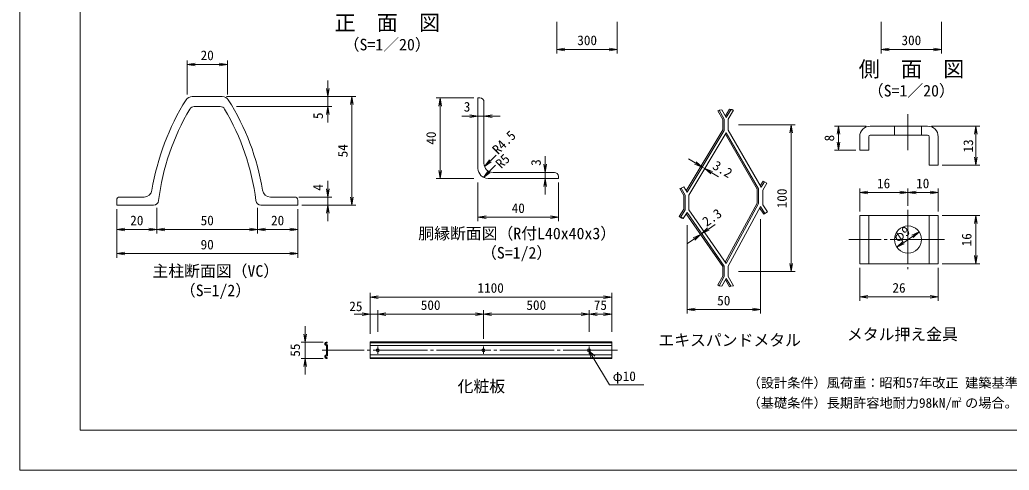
# Model space of a CAD drawing. Units: millimetres, scale not verified, with parts at other scales. Extents: x -4200 to 4200, y -2970 to 2970.
# Drawn here: x -4200 to 718, y -2970 to -729 of the extents above; entities that cross this region are included whole.
import ezdxf
from ezdxf.enums import TextEntityAlignment as Align

# ---------------------------------------------------------------- set-up
doc = ezdxf.new("R2010")
doc.units = ezdxf.units.MM
doc.header["$LTSCALE"] = 15
doc.linetypes.add('LONG_CHAIN', pattern=[21, 18, -1, 1, -1])
for name, color, linetype, lineweight in [('0-0_D-STR1', 1, 'Continuous', 9), ('0-1_D-BMK', 2, 'LONG_CHAIN', 9), ('0-2_D-STR-DIM', 7, 'Continuous', 9), ('0-5_0', 7, 'Continuous', 9), ('0-6_D-STR-TXT', 7, 'Continuous', 9), ('0-9_D-STR3', 3, 'Continuous', 9), ('0-A_D-STR2', 7, 'Continuous', 9), ('0-B_D-TTL', 2, 'Continuous', 9)]:
    doc.layers.add(name, color=color, linetype=linetype, lineweight=lineweight)
doc.layers.add('0-7_D-TTL-TXT', color=7, linetype='Continuous')
doc.styles.add('ＭＳ ゴシック', font='')
doc.styles.get('ＭＳ ゴシック').set_extended_font_data('MS Gothic')

# ---------------------------------------------------------------- blocks, each defined once
blk = doc.blocks.new('_Open')
at = {"layer": '0-5_0'}
blk.add_line((-15, 2.5), (0, 0), dxfattribs=at)
blk.add_lwpolyline([(-15, -2.5), (0, 0), (-15, 0)], dxfattribs=at)
blk = doc.blocks.new('MLeader15')
at = {"layer": '0-5_0'}
blk.add_line((-1371.9, -2374.07), (-1351.21, -2408.31), dxfattribs=at)
for points in [[(-1360.38, -2413.85), (-1371.9, -2374.07), (-1342.04, -2402.77)], [(-1351.21, -2408.31), (-1268.77, -2544.74), (-1106.02, -2544.74), (-1098.82, -2544.74)]]:
    blk.add_lwpolyline(points, dxfattribs=at)

msp = doc.modelspace()

# ---------------------------------------------------------------- linework, layer by layer
at = {"layer": '0-0_D-STR1'}
for p, q in [((-3343.55, -1110.92), (-3193.43, -1110.92)), ((-1912.79, -1118.3), (-1922.79, -1118.3)), ((-1922.79, -1468.3), (-1922.79, -1118.3)), ((-3332.91, -1160.92), (-3204.06, -1160.92)), ((-1892.79, -1138.3), (-1892.79, -1443.3)), ((-1872.79, -1518.3), (-1522.79, -1518.3)), ((-1847.79, -1488.3), (-1542.79, -1488.3)), ((-1522.79, -1518.3), (-1522.79, -1508.3)), ((-3582.74, -1610.92), (-3703.49, -1610.92)), ((-2954.24, -1610.92), (-2833.49, -1610.92)), ((-3718.49, -1650.92), (-3718.49, -1625.92)), ((-3718.49, -1650.92), (-3718.49, -1625.92)), ((-3534.95, -1650.92), (-3718.49, -1650.92)), ((-3002.03, -1650.92), (-2818.49, -1650.92)), ((-2818.49, -1650.92), (-2818.49, -1625.92))]:
    msp.add_line(p, q, dxfattribs=at)
for centre, radius, start, end in [((-2358.49, -1767.92), 1200, 147.73028, 170.85863), ((-3343.55, -1145.92), 35, 90, 147.73028), ((-3193.43, -1145.92), 35, 32.26972, 90), ((-4178.49, -1767.92), 1200, 9.14137, 32.26972), ((-1912.79, -1138.3), 20, 0, 90), ((-2358.49, -1767.92), 1160, 149.15113, 173.11764), ((-3332.91, -1185.92), 25, 90, 149.15113), ((-3204.06, -1185.92), 25, 30.84887, 90), ((-4178.49, -1767.92), 1160, 6.88236, 30.84887), ((-1872.79, -1468.3), 50, 180.00043, 270), ((-1847.79, -1443.3), 45, 180.00046, 270), ((-1542.79, -1508.3), 20, 0, 90), ((-3703.49, -1625.92), 15, 90, 180), ((-3582.74, -1570.92), 40, 270, 350.85863), ((-2954.24, -1570.92), 40, 189.14137, 270), ((-2833.49, -1625.92), 15, 0, 90), ((-3534.95, -1625.92), 25, 270, 353.11764), ((-3002.03, -1625.92), 25, 186.88236, 270)]:
    msp.add_arc(centre, radius, start, end, dxfattribs=at)
at = {"layer": '0-1_D-BMK'}
for p, q in [((214.8, -1198.28), (214.8, -1378.28)), ((214.8, -1674.83), (214.8, -1970.21)), ((396.96, -1822.52), (-79.51, -1822.52)), ((-2420.55, -2355.39), (-2420.55, -2391.39)), ((-1895.55, -2355.39), (-1895.55, -2391.39)), ((-1370.55, -2355.39), (-1370.55, -2391.39)), ((-1229.16, -2373.39), (-2696.92, -2373.39))]:
    msp.add_line(p, q, dxfattribs=at)
at = {"layer": '0-2_D-STR-DIM'}
for p, q in [((-1530.16, -739.21), (-1530.16, -896.52)), ((-1230.16, -739.21), (-1230.16, -896.52)), ((81.34, -739.21), (81.34, -896.52)), ((381.34, -739.21), (381.34, -896.52)), ((-1490.16, -876.52), (-1270.16, -876.52)), ((121.34, -876.52), (341.34, -876.52)), ((-3368.49, -1101.37), (-3368.49, -931.21)), ((-3168.49, -1101.37), (-3168.49, -931.21)), ((-3328.49, -951.21), (-3208.49, -951.21)), ((-2669.62, -1070.92), (-2669.62, -1030.92)), ((-3173.43, -1110.92), (-2529.62, -1110.92)), ((-3173.43, -1110.92), (-2649.62, -1110.92)), ((-2669.62, -1110.92), (-2669.62, -1160.92)), ((-1942.79, -1118.3), (-2130.6, -1118.3)), ((-3123.33, -1160.92), (-2649.62, -1160.92)), ((-2549.62, -1150.92), (-2549.62, -1610.92)), ((-2110.6, -1158.3), (-2110.6, -1478.3)), ((-2669.62, -1200.92), (-2669.62, -1240.92)), ((-1962.79, -1208.26), (-2002.79, -1208.26)), ((-1922.79, -1208.26), (-1892.79, -1208.26)), ((-1852.79, -1208.26), (-1812.79, -1208.26)), ((-628.51, -1251.67), (-346.63, -1251.67)), ((7.3, -1258.28), (-151.1, -1258.28)), ((332.3, -1258.28), (571.45, -1258.28)), ((-366.63, -1291.67), (-366.63, -1941.1)), ((-131.1, -1298.28), (-131.1, -1338.28)), ((551.45, -1298.28), (551.45, -1413.28)), ((-1832.25, -1402.53), (-1888.34, -1458.11)), ((-1589.45, -1448.3), (-1589.45, -1408.3)), ((-842.29, -1441.27), (-876.58, -1420.67)), ((-45.2, -1378.28), (-151.1, -1378.28)), ((-1835.18, -1452.32), (-1893.38, -1511.77)), ((-808, -1461.86), (-795.27, -1469.51)), ((384.8, -1453.28), (571.45, -1453.28)), ((-1942.79, -1518.3), (-2130.6, -1518.3)), ((-1589.45, -1488.3), (-1589.45, -1518.3)), ((-760.98, -1490.11), (-726.7, -1510.71)), ((-2669.62, -1570.92), (-2669.62, -1530.92)), ((-1922.79, -1538.3), (-1922.79, -1731.63)), ((-1589.45, -1558.3), (-1589.45, -1598.3)), ((-1522.79, -1538.3), (-1522.79, -1731.63)), ((-25.2, -1682.52), (-25.2, -1568.35)), ((214.8, -1654.83), (214.8, -1568.35)), ((214.8, -1654.83), (214.8, -1568.35)), ((364.8, -1682.52), (364.8, -1568.35)), ((-2813.49, -1610.92), (-2649.62, -1610.92)), ((-2669.62, -1610.92), (-2669.62, -1650.92)), ((14.8, -1588.35), (174.8, -1588.35)), ((254.8, -1588.35), (324.8, -1588.35)), ((-3718.49, -1670.92), (-3718.49, -1912.66)), ((-3718.49, -1670.92), (-3718.49, -1792.66)), ((-3518.49, -1664.74), (-3518.49, -1792.66)), ((-3518.49, -1664.74), (-3518.49, -1792.66)), ((-3018.49, -1664.74), (-3018.49, -1792.66)), ((-3018.49, -1664.74), (-3018.49, -1792.66)), ((-2818.49, -1670.92), (-2818.49, -1912.66)), ((-2818.49, -1670.92), (-2818.49, -1792.66)), ((-2798.49, -1650.92), (-2529.62, -1650.92)), ((-2798.49, -1650.92), (-2649.62, -1650.92)), ((-2669.62, -1690.92), (-2669.62, -1730.92)), ((-1882.79, -1711.63), (-1562.79, -1711.63)), ((384.8, -1702.52), (571.45, -1702.52)), ((-883.12, -1750.79), (-883.12, -2191.15)), ((-777.3, -1770.18), (-744.43, -1747.39)), ((-518.61, -1721.42), (-518.61, -2191.15)), ((551.45, -1742.52), (551.45, -1902.52)), ((-3678.49, -1772.66), (-3558.49, -1772.66)), ((-3478.49, -1772.66), (-3058.49, -1772.66)), ((-2978.49, -1772.66), (-2858.49, -1772.66)), ((-816.28, -1797.2), (-810.18, -1792.97)), ((192.18, -1838.14), (237.43, -1806.89)), ((-849.15, -1819.99), (-882.02, -1842.78)), ((-3678.49, -1892.66), (-2858.49, -1892.66)), ((-25.2, -1962.52), (-25.2, -2127.76)), ((364.8, -1962.52), (364.8, -2127.76)), ((384.8, -1942.52), (571.45, -1942.52)), ((-628.51, -1981.1), (-346.63, -1981.1)), ((-2458.05, -2291.54), (-2458.05, -2088.41)), ((-2418.05, -2108.41), (-1298.05, -2108.41)), ((-1258.05, -2252.14), (-1258.05, -2088.41)), ((14.8, -2107.76), (324.8, -2107.76)), ((-2498.05, -2193.75), (-2538.05, -2193.75)), ((-2458.05, -2291.54), (-2458.05, -2173.75)), ((-2420.55, -2193.75), (-2458.05, -2193.75)), ((-2420.55, -2282.14), (-2420.55, -2173.75)), ((-2420.55, -2252.14), (-2420.55, -2173.75)), ((-2380.55, -2193.75), (-2340.55, -2193.75)), ((-2380.55, -2193.75), (-1935.55, -2193.75)), ((-1895.55, -2315.89), (-1895.55, -2173.75)), ((-1895.55, -2285.89), (-1895.55, -2173.75)), ((-1855.55, -2193.75), (-1410.55, -2193.75)), ((-1370.55, -2282.14), (-1370.55, -2173.75)), ((-1370.55, -2282.14), (-1370.55, -2173.75)), ((-1330.55, -2193.75), (-1298.05, -2193.75)), ((-1258.05, -2282.14), (-1258.05, -2173.75)), ((-843.12, -2171.15), (-558.61, -2171.15)), ((-2782.21, -2292.66), (-2782.21, -2252.66)), ((-2691.97, -2332.66), (-2802.21, -2332.66)), ((-2782.21, -2332.66), (-2782.21, -2414.13)), ((-2691.97, -2414.13), (-2802.21, -2414.13)), ((-2782.21, -2454.13), (-2782.21, -2494.13))]:
    msp.add_line(p, q, dxfattribs=at)
at = {"layer": '0-9_D-STR3'}
for p, q in [((27.3, -1258.28), (312.3, -1258.28)), ((147.3, -1258.28), (147.3, -1303.28)), ((282.3, -1258.28), (282.3, -1303.28)), ((-25.2, -1378.28), (-25.2, -1310.78)), ((19.8, -1378.28), (19.8, -1310.78)), ((27.3, -1303.28), (312.3, -1303.28)), ((319.8, -1453.28), (319.8, -1310.78)), ((364.8, -1453.28), (364.8, -1310.78)), ((19.8, -1378.28), (-25.2, -1378.28)), ((364.8, -1453.28), (319.8, -1453.28)), ((19.8, -1942.52), (19.8, -1702.52)), ((319.8, -1942.52), (319.8, -1702.52)), ((364.8, -1942.52), (364.8, -1702.52)), ((-25.2, -1942.52), (364.8, -1942.52)), ((-2674.97, -2350.14), (-2674.97, -2396.64)), ((-2671.97, -2332.66), (-2671.97, -2337.79)), ((-2670.47, -2348.49), (-2670.47, -2398.29)), ((-1258.05, -2332.14), (-2458.05, -2332.14)), ((-2458.05, -2332.14), (-2458.05, -2414.64)), ((-1258.05, -2336.64), (-2458.05, -2336.64)), ((-1258.05, -2350.14), (-2458.05, -2350.14)), ((-1258.05, -2332.14), (-1258.05, -2414.64)), ((-2671.97, -2409), (-2671.97, -2414.13)), ((-1258.05, -2396.64), (-2458.05, -2396.64)), ((-1258.05, -2410.14), (-2458.05, -2410.14)), ((-1258.05, -2414.64), (-2458.05, -2414.64))]:
    msp.add_line(p, q, dxfattribs=at)
msp.add_lwpolyline([(-25.2, -1942.52), (-25.2, -1702.52), (364.8, -1702.52)], dxfattribs=at)
for centre, radius in [((214.8, -1822.52), 67.5), ((-1895.55, -2373.39), 7.5), ((-1370.55, -2373.39), 7.5)]:
    msp.add_circle(centre, radius, dxfattribs=at)
for centre, radius, start, end in [((27.3, -1310.78), 52.5, 90, 180), ((312.3, -1310.78), 52.5, 0, 90), ((27.3, -1310.78), 7.5, 90, 180), ((312.3, -1310.78), 7.5, 0, 90), ((-2674.97, -2341.14), 9, 70.52868, 269.99967), ((-2674.97, -2341.14), 4.5, 48.18947, 281.53729), ((-2673.47, -2348.49), 3, 0, 101.53718), ((-2674.97, -2405.64), 9, 90.00033, 289.47131), ((-2674.97, -2405.64), 4.5, 78.46349, 311.81055), ((-2673.47, -2398.29), 3, 258.46283, 0.00055)]:
    msp.add_arc(centre, radius, start, end, dxfattribs=at)
at = {"layer": '0-A_D-STR2'}
for p, q in [((-724.6, -1178.76), (-731.02, -1182.48)), ((-710.26, -1177.17), (-724.6, -1178.76)), ((-710.26, -1177.17), (-724.6, -1178.76)), ((-698.37, -1224.14), (-724.6, -1178.76)), ((-698.37, -1224.14), (-724.6, -1178.76)), ((-710.26, -1177.17), (-688.44, -1215.36)), ((-710.26, -1177.17), (-688.44, -1215.36)), ((-666.63, -1177.17), (-688.44, -1215.36)), ((-666.63, -1177.17), (-688.44, -1215.36)), ((-678.51, -1224.14), (-652.29, -1178.76)), ((-678.51, -1224.14), (-652.29, -1178.76)), ((-673.07, -1173.49), (-658.74, -1175.08)), ((-666.63, -1177.17), (-652.29, -1178.76)), ((-666.63, -1177.17), (-652.29, -1178.76)), ((-652.29, -1178.76), (-658.74, -1175.08)), ((-705.8, -1226.13), (-731.02, -1182.48)), ((-705.8, -1277.33), (-705.8, -1226.13)), ((-698.37, -1279.97), (-698.37, -1224.14)), ((-698.37, -1279.39), (-698.37, -1224.14)), ((-678.51, -1279.2), (-678.51, -1224.14)), ((-678.51, -1279.97), (-678.51, -1224.14)), ((-705.8, -1277.33), (-887.47, -1579.74)), ((-698.37, -1279.39), (-883.21, -1587.06)), ((-688.44, -1291.69), (-874.36, -1601.16)), ((-692.81, -1298.97), (-535.17, -1572.02)), ((-688.44, -1291.69), (-527.74, -1570.03)), ((-678.51, -1279.2), (-514.89, -1562.61)), ((-911.94, -1567.22), (-920.02, -1568.11)), ((-899.6, -1603.16), (-920.02, -1568.11)), ((-899.11, -1559.75), (-911.94, -1567.22)), ((-892.18, -1601.16), (-911.94, -1567.22)), ((-883.21, -1587.06), (-899.11, -1559.75)), ((-535.17, -1572.02), (-535.17, -1641.34)), ((-527.74, -1570.03), (-527.74, -1643.21)), ((-519.25, -1555.35), (-505.4, -1531.57)), ((-505.92, -1576.71), (-486.16, -1542.77)), ((-498.99, -1535.3), (-505.4, -1531.57)), ((-899.6, -1603.16), (-899.6, -1672.17)), ((-892.18, -1601.16), (-892.18, -1674.33)), ((-874.36, -1601.16), (-874.36, -1674.33)), ((-505.92, -1576.71), (-505.92, -1649.89)), ((-535.17, -1641.34), (-693.19, -1935.64)), ((-527.74, -1643.21), (-688.44, -1942.49)), ((-518.61, -1657.59), (-678.51, -1955.38)), ((-522.64, -1665.09), (-502.4, -1696.91)), ((-505.92, -1649.89), (-483.61, -1684.96)), ((-899.6, -1672.17), (-922.65, -1708.41)), ((-910.13, -1716.38), (-922.65, -1708.41)), ((-892.18, -1674.33), (-914.49, -1709.4)), ((-901.96, -1717.37), (-910.13, -1716.38)), ((-883.12, -1687.76), (-901.96, -1717.37)), ((-887.44, -1694.55), (-705.8, -1956.54)), ((-883.12, -1687.76), (-698.37, -1954.22)), ((-874.36, -1674.33), (-688.44, -1942.49)), ((-502.4, -1696.91), (-496.14, -1692.92)), ((-705.8, -1956.54), (-705.8, -2004.82)), ((-698.37, -1954.22), (-698.37, -2006.81)), ((-678.51, -1955.38), (-678.51, -2006.81)), ((-705.8, -2004.82), (-731.02, -2048.48)), ((-698.37, -2006.81), (-724.6, -2052.19)), ((-710.26, -2053.78), (-688.44, -2015.59)), ((-666.63, -2053.78), (-688.44, -2015.59)), ((-678.51, -2006.81), (-652.29, -2052.19)), ((-724.6, -2052.19), (-731.02, -2048.48)), ((-710.26, -2053.78), (-724.6, -2052.19)), ((-666.63, -2053.78), (-652.29, -2052.19))]:
    msp.add_line(p, q, dxfattribs=at)
for points in [[(-666.63, -1177.17), (-673.07, -1173.49), (-692.72, -1207.88)], [(-514.89, -1562.61), (-498.99, -1535.3), (-486.16, -1542.77)], [(-518.61, -1657.59), (-496.14, -1692.92), (-483.61, -1684.96)], [(-901.96, -1717.37), (-914.49, -1709.4), (-922.65, -1708.41)], [(-666.63, -2053.78), (-673.07, -2057.47), (-692.72, -2023.08)]]:
    msp.add_lwpolyline(points, dxfattribs=at)
msp.add_circle((-2420.55, -2373.39), 7.5, dxfattribs=at)
at = {"layer": '0-B_D-TTL', "color": 7}
msp.add_lwpolyline([(-4200.19, -2970.08), (4199.81, -2970.08), (4199.81, 2969.92), (-4200.19, 2969.92)], close=True, dxfattribs=at)
at = {"layer": '0-B_D-TTL'}
msp.add_lwpolyline([(-3900.19, 2769.92), (3899.81, 2769.92), (3899.81, -2770.08), (-3900.19, -2770.08)], close=True, dxfattribs=at)

# ---------------------------------------------------------------- block references
at = {"layer": '0-2_D-STR-DIM', "xscale": 2.666667, "yscale": 2.666667}
for p, rotation in [((-1530.16, -876.52), 180), ((81.34, -876.52), 180), ((-3368.49, -951.21), 180), ((-2669.62, -1110.92), 270), ((-2549.62, -1110.92), 90), ((-2110.6, -1118.3), 90), ((-2669.62, -1160.92), 90), ((-1892.79, -1208.26), 180), ((-366.63, -1251.67), 90), ((-131.1, -1258.28), 90), ((551.45, -1258.28), 90), ((-131.1, -1378.28), 270), ((551.45, -1453.28), 270), ((-1889.76, -1459.52), 224.73463), ((-1589.45, -1488.3), 270), ((-808, -1461.86), 329.00363), ((-795.27, -1469.51), 149.00363), ((-2110.6, -1518.3), 270), ((-1894.78, -1513.2), 225.61009), ((-1589.45, -1518.3), 90), ((-2669.62, -1610.92), 270), ((-2549.62, -1650.92), 270), ((-25.2, -1588.35), 180), ((214.8, -1588.35), 180), ((-2669.62, -1650.92), 90), ((-1922.79, -1711.63), 180), ((551.45, -1702.52), 90), ((-3718.49, -1772.66), 180), ((-3518.49, -1772.66), 180), ((-3018.49, -1772.66), 180), ((-810.18, -1792.97), 214.73502), ((-816.28, -1797.2), 34.73502), ((270.34, -1784.16), 34.63101), ((159.26, -1860.88), 214.63101), ((-3718.49, -1892.66), 180), ((551.45, -1942.52), 270), ((-366.63, -1981.1), 270), ((-2458.05, -2108.41), 180), ((-25.2, -2107.76), 180), ((-2420.55, -2193.75), 180), ((-2420.55, -2193.75), 180), ((-1895.55, -2193.75), 180), ((-1370.55, -2193.75), 180), ((-883.12, -2171.15), 180), ((-2782.21, -2332.66), 270), ((-2782.21, -2414.13), 90)]:
    msp.add_blockref('_Open', p, dxfattribs=dict(at, rotation=rotation))
for p in [(-1230.16, -876.52), (381.34, -876.52), (-3168.49, -951.21), (-1922.79, -1208.26), (214.8, -1588.35), (364.8, -1588.35), (-1522.79, -1711.63), (-3518.49, -1772.66), (-3018.49, -1772.66), (-2818.49, -1772.66), (-2818.49, -1892.66), (-1258.05, -2108.41), (364.8, -2107.76), (-2458.05, -2193.75), (-1895.55, -2193.75), (-1370.55, -2193.75), (-1258.05, -2193.75), (-518.61, -2171.15)]:
    msp.add_blockref('_Open', p, dxfattribs=at)
at = {"layer": '0-5_0'}
msp.add_blockref('MLeader15', (0, 0), dxfattribs=at)

# ---------------------------------------------------------------- texts
at = {"layer": '0-2_D-STR-DIM', "style": 'ＭＳ ゴシック'}
for s, p in [('300', (-1429.04, -869.77)), ('300', (182.47, -869.77)), ('20', (-3301.24, -944.46)), ('3', (-1993.25, -1200.36)), ('16', (60.93, -1581.6)), ('10', (255.4, -1581.6)), ('40', (-1755.04, -1704.89)), ('20', (-3651.24, -1765.91)), ('50', (-3301.11, -1765.91)), ('20', (-2951.24, -1765.91)), ('90', (-3301.36, -1885.91)), ('1100', (-1924.95, -2101.66)), ('26', (137.58, -2101.02)), ('50', (-733.49, -2164.4)), ('25', (-2562.36, -2192.96)), ('500', (-2206.93, -2187)), ('500', (-1681.93, -2187)), ('75', (-1346.9, -2187))]:
    msp.add_text(s, height=48.06, dxfattribs=at).set_placement(p, align=Align.BOTTOM_LEFT)
for s, rotation, p in [('5', 90, (-2679.16, -1223.13)), ('40', 90, (-2117.35, -1350.55)), ('R4.5', 45, (-1812.45, -1412.77)), ('8', 90, (-137.8, -1334.28)), ('54', 90, (-2556.37, -1413.67)), ('13', 90, (552.7, -1389.53)), ('R5', 45, (-1796, -1482.59)), ('3', 90, (-1596.11, -1455.93)), ('3.2', 329.004, (-768.17, -1480.47)), ('4', 90, (-2679.16, -1579.76)), ('100', 90, (-373.38, -1667.03)), ('2.3', 34.735, (-778.06, -1771.95)), ('φ9', 34.631, (171.07, -1849.93)), ('16', 90, (544.7, -1856.39)), ('55', 90, (-2793.37, -2405.37))]:
    msp.add_text(s, height=48.06, rotation=rotation, dxfattribs=at).set_placement(p, align=Align.BOTTOM_LEFT)
at = {"layer": '0-6_D-STR-TXT', "style": 'ＭＳ ゴシック'}
msp.add_text('φ10', height=48.06, dxfattribs=at).set_placement((-1252.89, -2540.76), align=Align.BOTTOM_LEFT)
at = {"layer": '0-7_D-TTL-TXT', "style": 'ＭＳ ゴシック'}
for s, height, p in [('正\u3000面\u3000図', 76.98, (-2635.74, -805.53)), ('（S=1／20）', 57.73, (-2590.26, -898.73)), ('側\u3000面\u3000図', 76.98, (-30.42, -1036.15)), ('（S=1／20）', 57.73, (15.07, -1128.12)), ('胴縁断面図（R付L40x40x3）', 57.73, (-2219.44, -1838.24)), ('（S=1/2）', 57.73, (-1907.56, -1934.43)), ('主柱断面図（VC）', 57.73, (-3540.74, -2025.07)), ('（S=1/2）', 57.73, (-3404.3, -2121.56)), ('メタル押え金具', 57.73, (-88.6, -2340.06)), ('エキスパンドメタル', 57.73, (-1026.09, -2369.08)), ('（設計条件）風荷重：昭和57年改正 建築基準法・同施行令に基づく風圧力に準拠。', 48.06, (-582.64, -2573.69)), ('化粧板', 57.73, (-2023.97, -2598.85)), ('（基礎条件）長期許容地耐力98kN/m の場合。', 48.06, (-582.64, -2673.69)), ('2', 24.08, (462.83, -2637.88))]:
    msp.add_text(s, height=height, dxfattribs=at).set_placement(p, align=Align.BOTTOM_LEFT)

doc.saveas('drawing.dxf')
